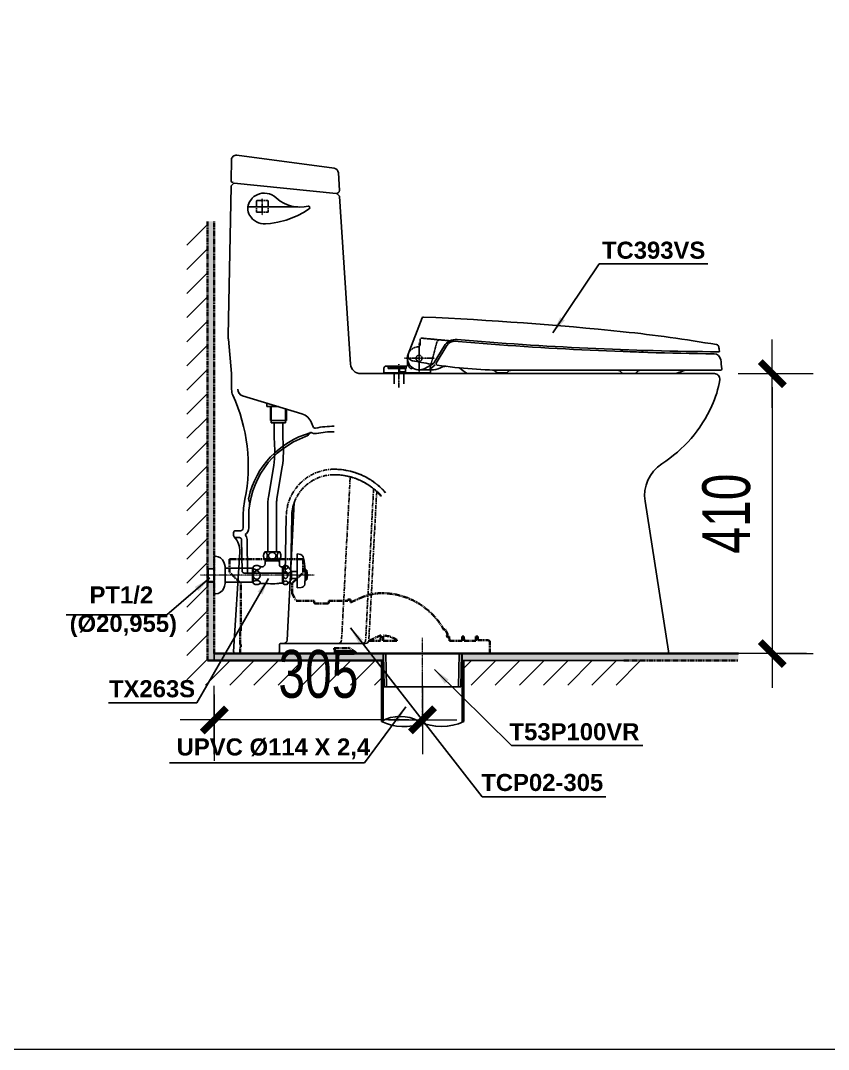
# Model space of a CAD drawing. Header units: inches. Extents: x 242965 to 445791, y 236206 to 423703.
# Drawn here: x 421906 to 423089, y 363849 to 365356 of the extents above; entities that cross this region are included whole.
import ezdxf

# ---------------------------------------------------------------- set-up
doc = ezdxf.new("R2010")
doc.units = ezdxf.units.IN
doc.header["$MEASUREMENT"] = 0
for name, pattern in [('CENTER', [2, 1.25, -0.25, 0.25, -0.25]), ('DASHED', [0.75, 0.5, -0.25]), ('PHANTOM', [12, 7, -1, 1, -1, 1, -1])]:
    doc.linetypes.add(name, pattern=pattern)
for name, color, linetype in [('1', 3, 'Continuous'), ('PIC01', 7, 'Continuous'), ('PIC06', 7, 'Continuous')]:
    doc.layers.add(name, color=color, linetype=linetype)
for name, color, linetype, lineweight in [('2', 181, 'Continuous', 20), ('3', 3, 'Continuous', 9), ('4', 32, 'Continuous', 35), ('a', 250, 'Continuous', 5)]:
    doc.layers.add(name, color=color, linetype=linetype, lineweight=lineweight)
doc.styles.add('Arch-Dim', font='chhbg.shx', dxfattribs={"width": 0.75})
doc.styles.add('style1', font='', dxfattribs={"height": 500})
doc.styles.get('style1').set_extended_font_data('.VnHelvetInsH', bold=True)
doc.dimstyles.new('212', dxfattribs={"dimtxt": 25, "dimasz": 25, "dimexe": 5, "dimexo": 10, "dimgap": 10, "dimtad": 1, "dimtoh": 1, "dimdec": 0, "dimzin": 0, "dimdsep": 46, "dimtxsty": 'style1', "dimcen": 30, "dimadec": 0, "dimazin": 0, "dimtfac": 1, "dimtdec": 0, "dimtofl": 0, "dimtmove": 0, "dimatfit": 3, "dimfxl": 1, "dimtolj": 1, "dimtzin": 0, "dimarcsym": 0})
doc.dimstyles.new('Arch-40', dxfattribs={"dimscale": 40, "dimtxt": 1.75, "dimasz": 0.5, "dimexe": 1.5, "dimexo": 1.5, "dimgap": 0.8, "dimtad": 1, "dimdec": 0, "dimzin": 0, "dimdsep": 46, "dimtxsty": 'Arch-Dim', "dimblk": 'A', "dimcen": 3, "dimclrd": 251, "dimclre": 251, "dimclrt": 151, "dimadec": 0, "dimazin": 0, "dimtfac": 1, "dimtdec": 0, "dimtix": 1, "dimtmove": 2, "dimatfit": 3, "dimldrblk": 'C', "dimfxl": 1.5, "dimtolj": 1, "dimtzin": 0, "dimlwd": 9, "dimlwe": 9, "dimarcsym": 0})
pattern_1 = [(45, (423467.304, 365107.168), (-17.67767, 17.67767), [])]

# ---------------------------------------------------------------- blocks, each defined once
blk = doc.blocks.new('A')
at = {"color": 252, "lineweight": 9}
for points in [[(0, 2.5), (0, -2.5)], [(-2.5, 0), (2.5, 0)]]:
    blk.add_lwpolyline(points, dxfattribs=at)
at = {"const_width": 0.5}
blk.add_lwpolyline([(0.884, 0.884), (-0.884, -0.884)], dxfattribs=at)
blk = doc.blocks.new('*D842')
at = {"color": 251, "lineweight": 9, "transparency": 16777216}
for p, q in [((422495, 364381.4), (422495, 364391.7)), ((422190, 364368.9), (422190, 364271.7)), ((422475, 364331.7), (422210, 364331.7))]:
    blk.add_line(p, q, dxfattribs=at)
at = {"layer": 'Defpoints', "color": 0, "transparency": 16777216}
for p in [(422190, 364428.9), (422190, 364331.7), (422495, 364321.4)]:
    blk.add_point(p, dxfattribs=at)
at = {"color": 251, "lineweight": 9, "transparency": 16777216, "xscale": 20, "yscale": 20, "zscale": 20, "rotation": 180}
blk.add_blockref('A', (422190, 364331.7), dxfattribs=at)
at = {"color": 251, "lineweight": 9, "transparency": 16777216, "xscale": 20, "yscale": 20, "zscale": 20}
blk.add_blockref('A', (422495, 364331.7), dxfattribs=at)
at = {"color": 151, "transparency": 16777216, "insert": (422342.5, 364398.7), "char_height": 70, "attachment_point": 5, "style": 'Arch-Dim'}
blk.add_mtext('\\A1;305', dxfattribs=at)
blk = doc.blocks.new('C')
at = {"layer": 'a'}
blk.add_hatch(color=256, dxfattribs=at).paths.add_polyline_path([(-0.769, 2.132), (-1.462, 1.732), (-0.462, 0), (-1.462, -1.732), (-0.769, -2.132), (0.462, 0)])
at = {"color": 1}
blk.add_lwpolyline([(-0.769, 2.132), (-1.462, 1.732), (-0.462, 0), (-1.462, -1.732), (-0.769, -2.132), (0.462, 0)], close=True, dxfattribs=at)
blk.add_lwpolyline([(-2.462, 0), (-0.462, 0)], dxfattribs=at)
blk = doc.blocks.new('*D843')
at = {"color": 251, "lineweight": 9, "transparency": 16777216}
for p, q in [((422982.4, 364838.9), (423067.1, 364838.9)), ((423007.1, 364818.9), (423007.1, 364448.9)), ((423017.5, 364428.9), (423067.1, 364428.9))]:
    blk.add_line(p, q, dxfattribs=at)
at = {"layer": 'Defpoints', "color": 0, "transparency": 16777216}
for p in [(422922.4, 364838.9), (422957.5, 364428.9), (423007.1, 364428.9)]:
    blk.add_point(p, dxfattribs=at)
at = {"color": 251, "lineweight": 9, "transparency": 16777216, "xscale": 20, "yscale": 20, "zscale": 20}
for p, rotation in [((423007.1, 364838.9), 90), ((423007.1, 364428.9), 270)]:
    blk.add_blockref('A', p, dxfattribs=dict(at, rotation=rotation))
at = {"color": 151, "transparency": 16777216, "insert": (422940.1, 364633.9), "char_height": 70, "attachment_point": 5, "rotation": 90, "style": 'Arch-Dim'}
blk.add_mtext('\\A1;410', dxfattribs=at)

msp = doc.modelspace()

# ---------------------------------------------------------------- hatches: boundary and pattern name
h = msp.add_hatch()
h.set_pattern_fill('ANSI31', color=0, scale=200, style=0)
h.set_pattern_definition(pattern_1)
h.paths.add_polyline_path([(422179.952, 365061.885), (422149.698, 365061.885), (422149.698, 364418.885), (422179.952, 364418.885)])
h = msp.add_hatch(color=0)
h.paths.add_polyline_path([(422189.952, 364428.885), (422179.952, 364428.885), (422179.952, 364418.885), (422189.952, 364418.885)])
h.paths.add_polyline_path([(422189.952, 364533.585), (422182.268, 364533.585), (422181.145, 364533.62), (422179.952, 364533.62), (422179.952, 364428.885), (422189.952, 364428.885)])
h.paths.add_polyline_path([(422189.952, 365061.885), (422179.952, 365061.885), (422179.952, 364554.167), (422189.952, 364554.167), (422189.952, 364571.385)])
h = msp.add_hatch(color=0)
h.paths.add_polyline_path([(422437.231, 364428.885), (422189.952, 364428.885), (422189.952, 364418.885), (422437.231, 364418.885)])
h.paths.add_polyline_path([(422957.524, 364428.885), (422553.282, 364428.885), (422553.282, 364418.885), (422789.952, 364418.885), (422957.524, 364418.885)])
h = msp.add_hatch()
h.set_pattern_fill('ANSI31', color=0, scale=200, style=0)
h.set_pattern_definition(pattern_1)
h.paths.add_polyline_path([(422149.698, 364382.858), (422189.952, 364382.858), (422189.952, 364418.885), (422179.952, 364418.885), (422149.698, 364418.885)])

# ---------------------------------------------------------------- linework, layer by layer
at = {"color": 0}
for p, q in [((422219.391, 365117.885), (422368.577, 365102.885)), ((422189.952, 364418.476), (422189.952, 364428.885)), ((422437.231, 364428.885), (422437.231, 364330.838)), ((422553.282, 364428.885), (422553.282, 364328.413)), ((422189.952, 364395.501), (422213.336, 364418.885)), ((422212.665, 364382.858), (422248.692, 364418.885)), ((422248.02, 364382.858), (422284.047, 364418.885)), ((422283.376, 364382.858), (422319.402, 364418.885)), ((422318.731, 364382.858), (422354.758, 364418.885)), ((422354.086, 364382.858), (422390.113, 364418.885)), ((422389.442, 364382.858), (422425.468, 364418.885)), ((422434.831, 364418.885), (422434.831, 364329.53)), ((422555.682, 364418.885), (422555.682, 364329.53)), ((422555.682, 364407.677), (422566.89, 364418.885)), ((422566.218, 364382.858), (422602.245, 364418.885)), ((422601.574, 364382.858), (422637.6, 364418.885)), ((422636.929, 364382.858), (422672.956, 364418.885)), ((422672.284, 364382.858), (422708.311, 364418.885)), ((422707.64, 364382.858), (422743.666, 364418.885)), ((422742.995, 364382.858), (422779.022, 364418.885)), ((422778.35, 364382.858), (422814.377, 364418.885)), ((422424.797, 364382.858), (422434.831, 364392.892)), ((422438.719, 364380.008), (422551.184, 364379.991))]:
    msp.add_line(p, q, dxfattribs=at)
at = {"layer": '1', "color": 0, "linetype": 'Continuous'}
for p, q in [((422244.831, 365095.073), (422241.853, 365090.683)), ((422274.539, 365100.691), (422271.027, 365102.094)), ((422277.772, 365098.791), (422274.508, 365100.706)), ((422280.677, 365096.438), (422277.762, 365098.799)), ((422239.33, 365082.964), (422312.296, 365082.964)), ((422266.952, 364790.566), (422266.952, 364795.717)), ((422266.952, 364790.566), (422283.952, 364790.566)), ((422272.252, 364770.066), (422272.252, 364790.566)), ((422273.452, 364767.066), (422273.452, 364790.566)), ((422294.452, 364767.066), (422294.452, 364787.385)), ((422295.652, 364770.066), (422295.652, 364787.021)), ((422272.252, 364770.066), (422295.652, 364770.066)), ((422273.452, 364767.066), (422294.452, 364767.066)), ((422277.602, 364743.66), (422277.602, 364767.066)), ((422290.302, 364743.66), (422290.302, 364767.066)), ((422269.258, 364658.096), (422277.125, 364704.335)), ((422281.778, 364655.966), (422289.645, 364702.204)), ((422268.602, 364650.322), (422268.602, 364578.085)), ((422281.302, 364650.322), (422281.302, 364578.085)), ((422285.952, 364578.085), (422263.951, 364578.085)), ((422191.952, 364571.385), (422189.952, 364571.385)), ((422189.952, 364516.385), (422189.952, 364571.385)), ((422285.952, 364566.085), (422263.951, 364566.085)), ((422264.474, 364566.085), (422264.474, 364560.135)), ((422265.636, 364564.885), (422264.474, 364562.885)), ((422285.429, 364564.885), (422264.474, 364564.885)), ((422265.636, 364566.085), (422265.636, 364564.885)), ((422284.267, 364566.085), (422284.267, 364564.885)), ((422285.429, 364562.884), (422284.267, 364564.884)), ((422285.429, 364566.085), (422285.429, 364558.885)), ((422311.451, 364574.885), (422314.458, 364574.493)), ((422311.451, 364574.885), (422311.451, 364525.385)), ((422179.952, 364552.95), (422181.151, 364554.149)), ((422179.952, 364552.951), (422189.952, 364553.263)), ((422179.952, 364552.951), (422179.952, 364534.82)), ((422181.151, 364554.15), (422181.151, 364533.62)), ((422205.047, 364559.916), (422205.903, 364556.3)), ((422205.952, 364531.885), (422205.952, 364555.885)), ((422246.952, 364554.185), (422205.952, 364554.185)), ((422245.952, 364553.263), (422244.355, 364554.185)), ((422245.952, 364554.185), (422245.952, 364533.585)), ((422246.951, 364553.232), (422245.952, 364553.263)), ((422246.952, 364555.885), (422246.952, 364531.885)), ((422260.474, 364556.135), (422259.208, 364556.135)), ((422289.951, 364555.072), (422287.951, 364555.885)), ((422290.952, 364555.885), (422287.951, 364555.885)), ((422289.952, 364555.885), (422289.952, 364531.885)), ((422290.952, 364555.072), (422289.952, 364555.072)), ((422290.952, 364531.135), (422290.952, 364556.635)), ((422302.952, 364549.635), (422298.902, 364555.527)), ((422302.951, 364538.135), (422302.951, 364549.635)), ((422311.451, 364548.885), (422302.951, 364548.885)), ((422322.951, 364551.885), (422322.951, 364535.885)), ((422325.451, 364550.885), (422322.951, 364550.885)), ((422325.451, 364550.385), (422322.951, 364550.385)), ((422325.451, 364549.385), (422322.951, 364549.385)), ((422325.451, 364548.385), (422322.951, 364548.385)), ((422325.451, 364547.385), (422322.951, 364547.385)), ((422325.451, 364546.385), (422322.951, 364546.385)), ((422325.451, 364536.885), (422325.451, 364550.885)), ((422179.952, 364534.82), (422189.952, 364534.507)), ((422179.952, 364534.819), (422181.152, 364533.62)), ((422181.151, 364533.62), (422182.279, 364533.585)), ((422189.952, 364533.585), (422182.279, 364533.585)), ((422205.046, 364527.854), (422205.903, 364531.47)), ((422246.952, 364533.585), (422205.952, 364533.585)), ((422245.951, 364534.507), (422244.355, 364533.585)), ((422246.952, 364534.538), (422245.952, 364534.507)), ((422264.732, 364531.635), (422259.208, 364531.635)), ((422290.952, 364531.885), (422286.741, 364531.885)), ((422289.951, 364532.698), (422287.951, 364531.885)), ((422290.952, 364532.698), (422289.952, 364532.698)), ((422298.902, 364532.243), (422302.951, 364538.135)), ((422311.451, 364538.885), (422302.951, 364538.885)), ((422325.451, 364545.385), (422322.951, 364545.385)), ((422325.451, 364544.385), (422322.951, 364544.385)), ((422325.451, 364543.385), (422322.951, 364543.385)), ((422325.451, 364542.385), (422322.951, 364542.385)), ((422325.451, 364541.385), (422322.951, 364541.385)), ((422325.451, 364540.385), (422322.951, 364540.385)), ((422325.451, 364539.385), (422322.951, 364539.385)), ((422325.451, 364538.385), (422322.951, 364538.385)), ((422325.451, 364537.385), (422322.951, 364537.385)), ((422325.451, 364536.885), (422322.951, 364536.885)), ((422191.952, 364516.385), (422189.952, 364516.385)), ((422317.282, 364525.638), (422311.451, 364525.385)), ((422437.702, 364428.812), (422438.719, 364380.008)), ((422441.202, 364428.885), (422442.22, 364380.007)), ((422548.702, 364428.885), (422547.683, 364379.992)), ((422552.201, 364428.812), (422551.184, 364379.991))]:
    msp.add_line(p, q, dxfattribs=at)
at = {"layer": '1', "color": 0}
msp.add_line((422553.282, 364418.885), (422789.952, 364418.885), dxfattribs=at)
at = {"layer": '1', "color": 0, "linetype": 'Continuous'}
for points in [[(422248.103, 365098.117), (422252.689, 365100.767), (422256.19, 365102.14), (422259.865, 365102.972), (422263.636, 365103.239)], [(422263.625, 365103.239), (422267.383, 365102.941), (422271.049, 365102.087)], [(422280.677, 365096.438), (422283.499, 365093.972), (422286.497, 365091.725)], [(422327.439, 365084.319), (422321.493, 365083.188), (422315.367, 365082.789), (422309.226, 365083.139), (422303.19, 365084.226), (422297.344, 365086.033), (422291.754, 365088.541), (422286.496, 365091.724)], [(422283.259, 365060.577), (422295.359, 365063.874), (422304.083, 365066.933), (422312.617, 365070.639), (422320.932, 365075), (422329.001, 365080.03)], [(422329.64, 365082.814), (422329.507, 365083.294), (422329.247, 365083.721), (422328.878, 365084.061), (422328.429, 365084.284), (422327.936, 365084.373), (422327.439, 365084.319)], [(422329.001, 365080.03), (422329.362, 365080.354), (422329.621, 365080.763), (422329.762, 365081.225), (422329.774, 365081.706)], [(422329.774, 365081.707), (422329.732, 365082.076), (422329.687, 365082.446), (422329.64, 365082.814)], [(422265.143, 365058.286), (422272.31, 365058.949), (422283.259, 365060.577)]]:
    msp.add_lwpolyline(points, dxfattribs=at)
for centre, radius, start, end in [((422259.194, 365080.739), 19.988, 150.167784, 209.832232), ((422253.107, 365089.459), 10, 120.023203, 145.8464), ((422263.535, 365083.228), 24.991, 209.832218, 273.689209), ((422118.469, 364725.923), 160.118, 352.25127, 6.359769), ((422120.939, 364725.609), 170.322, 352.101712, 6.083489), ((422314.952, 364650.322), 46.35, 170.344559, 180), ((422314.952, 364650.322), 33.65, 170.344559, 180), ((422273.362, 364572.085), 11.161, 147.4795, 212.520325), ((422267.372, 364573.362), 4.925, 144.274588, 159.307929), ((422265.611, 364574.651), 2.742, 122.400731, 144.656422), ((422265.012, 364575.585), 1.632, 90.685429, 122.215946), ((422264.973, 364575.585), 1.632, 57.784054, 89.314571), ((422264.374, 364574.651), 2.742, 35.343578, 57.599269), ((422262.613, 364573.362), 4.925, 20.692071, 35.725412), ((422274.7, 364571.815), 5.335, 124.010789, 141.967179), ((422274.886, 364571.542), 5.666, 106.781759, 124.029682), ((422274.95, 364571.344), 5.873, 89.979873, 106.81703), ((422274.954, 364571.344), 5.873, 73.183062, 90.020219), ((422275.017, 364571.542), 5.666, 55.97041, 73.218333), ((422275.204, 364571.815), 5.335, 38.032913, 55.989303), ((422287.291, 364573.362), 4.924, 144.273037, 159.306834), ((422285.53, 364574.651), 2.742, 122.399183, 144.654799), ((422284.93, 364575.585), 1.632, 90.685295, 122.214355), ((422284.891, 364575.585), 1.632, 57.785645, 89.314705), ((422284.292, 364574.651), 2.742, 35.345201, 57.600817), ((422276.541, 364572.085), 11.161, 327.479609, 32.520433), ((422282.531, 364573.362), 4.924, 20.693166, 35.726963), ((422191.952, 364558.385), 13, 20.462489, 90), ((422180.428, 364554.085), 25.3, 13.325848, 20.462464), ((422271.517, 364572.096), 9.278, 170.223385, 180.064683), ((422271.517, 364572.075), 9.278, 179.935317, 189.776615), ((422269.776, 364572.417), 7.507, 159.044845, 170.383281), ((422269.776, 364571.753), 7.507, 189.616719, 200.955155), ((422267.372, 364570.809), 4.925, 200.692071, 215.725412), ((422265.611, 364569.519), 2.742, 215.343578, 237.599269), ((422265.012, 364568.585), 1.632, 237.784054, 269.314571), ((422264.973, 364568.585), 1.632, 270.685429, 302.215946), ((422264.374, 364569.519), 2.742, 302.400731, 324.656422), ((422262.613, 364570.809), 4.925, 324.274588, 339.307929), ((422260.209, 364572.417), 7.507, 9.616719, 20.955155), ((422260.209, 364571.753), 7.507, 339.044845, 350.383281), ((422258.467, 364572.096), 9.278, 359.935317, 9.776615), ((422258.467, 364572.075), 9.278, 350.223385, 0.064683), ((422274.261, 364572.083), 4.815, 160.740125, 179.973646), ((422274.261, 364572.087), 4.815, 180.026446, 199.259966), ((422274.445, 364572.015), 5.011, 141.976053, 160.701063), ((422274.445, 364572.155), 5.011, 199.299029, 218.024039), ((422274.7, 364572.355), 5.335, 218.032913, 235.989303), ((422274.886, 364572.629), 5.666, 235.97041, 253.218333), ((422274.95, 364572.826), 5.873, 253.183062, 270.020219), ((422274.954, 364572.826), 5.873, 269.979873, 286.81703), ((422275.017, 364572.629), 5.666, 286.781759, 304.029682), ((422275.204, 364572.355), 5.335, 304.010789, 321.967179), ((422275.458, 364572.015), 5.011, 19.299029, 38.024039), ((422275.458, 364572.155), 5.011, 321.976053, 340.701063), ((422275.643, 364572.083), 4.815, 0.026446, 19.259966), ((422275.643, 364572.087), 4.815, 340.740125, 359.973646), ((422291.435, 364572.096), 9.277, 170.222849, 180.064683), ((422291.435, 364572.075), 9.277, 179.935317, 189.777151), ((422289.694, 364572.417), 7.507, 159.043768, 170.382743), ((422289.694, 364571.753), 7.507, 189.617257, 200.956232), ((422287.291, 364570.809), 4.924, 200.693166, 215.726963), ((422285.53, 364569.519), 2.742, 215.345201, 237.600817), ((422284.93, 364568.585), 1.632, 237.785645, 269.314705), ((422284.891, 364568.585), 1.632, 270.685295, 302.214355), ((422284.292, 364569.519), 2.742, 302.399183, 324.654799), ((422282.531, 364570.809), 4.924, 324.273037, 339.306834), ((422280.128, 364572.417), 7.507, 9.617257, 20.956232), ((422280.128, 364571.753), 7.507, 339.043768, 350.382743), ((422278.387, 364572.096), 9.277, 359.935317, 9.777151), ((422278.387, 364572.075), 9.277, 350.222849, 0.064683), ((422313.489, 364567.056), 7.5, 10.89059, 82.568562), ((422193.059, 364543.885), 130.139, 3.524305, 10.890582), ((422204.151, 364555.885), 1.8, 0, 13.326123), ((422252.355, 364549.584), 8.3, 61.361908, 130.614182), ((422248.873, 364554.78), 1.921, 150.022719, 179.488897), ((422248.873, 364554.814), 1.921, 180.511195, 209.977373), ((422249.761, 364554.254), 2.954, 127.719471, 149.797755), ((422249.761, 364555.34), 2.954, 210.202336, 232.280621), ((422253.495, 364544.029), 6.523, 148.144895, 164.51406), ((422250.988, 364552.708), 4.927, 112.328612, 127.999878), ((422250.988, 364556.886), 4.927, 232.000214, 247.671479), ((422252.845, 364544.439), 5.755, 130.393154, 148.194593), ((422251.886, 364550.599), 7.22, 100.42758, 112.563171), ((422251.886, 364558.996), 7.22, 247.436921, 259.572511), ((422252.369, 364544.998), 5.02, 110.883264, 130.389002), ((422252.192, 364549.07), 8.779, 89.93503, 100.583517), ((422252.192, 364560.525), 8.779, 259.416575, 270.065062), ((422252.207, 364545.403), 4.584, 90.066005, 110.796594), ((422252.212, 364549.07), 8.779, 79.416575, 90.065062), ((422252.212, 364560.525), 8.779, 269.93503, 280.583517), ((422252.196, 364545.403), 4.584, 69.203406, 89.933995), ((422252.517, 364550.599), 7.22, 67.436921, 79.572511), ((422252.517, 364558.996), 7.22, 280.42758, 292.563171), ((422252.034, 364544.998), 5.02, 49.610998, 69.116736), ((422251.558, 364544.439), 5.755, 31.805407, 49.606846), ((422253.416, 364552.708), 4.927, 52.000214, 67.671479), ((422253.416, 364556.886), 4.927, 292.328612, 307.999878), ((422259.208, 364562.135), 6, 241.362026, 270), ((422254.642, 364554.254), 2.954, 30.202336, 52.280621), ((422254.642, 364555.34), 2.954, 307.719471, 329.797755), ((422250.908, 364544.029), 6.523, 15.48594, 31.855105), ((422255.53, 364554.78), 1.921, 0.511195, 29.977373), ((422255.53, 364554.814), 1.921, 330.022719, 359.488897), ((422260.474, 364560.135), 4, 270, 0), ((422288.429, 364558.885), 3, 180, 260.868734), ((422294.42, 364552.447), 5.438, 34.499962, 129.633529), ((422293.468, 364555.14), 2.191, 158.401466, 179.909922), ((422293.468, 364555.147), 2.191, 180.090169, 201.598626), ((422293.722, 364555.034), 2.466, 138.421529, 158.290822), ((422293.722, 364555.253), 2.466, 201.709269, 221.578563), ((422298.245, 364544.185), 6.937, 156.600873, 169.144393), ((422294.073, 364554.724), 2.934, 120.741877, 138.426278), ((422294.073, 364555.563), 2.934, 221.573814, 239.258214), ((422296.323, 364545.036), 4.836, 140.849329, 156.819226), ((422294.33, 364554.299), 3.43, 104.879807, 120.809428), ((422294.33, 364555.988), 3.43, 239.190664, 255.120285), ((422294.915, 364546.198), 3.01, 119.142792, 141.083042), ((422294.417, 364553.992), 3.75, 89.956514, 104.964742), ((422294.417, 364556.295), 3.75, 255.035349, 270.043578), ((422294.436, 364547.041), 2.041, 90.438272, 118.911563), ((422294.423, 364553.992), 3.75, 75.035349, 90.043578), ((422294.423, 364556.295), 3.75, 269.956514, 284.964742), ((422294.405, 364547.041), 2.041, 61.088437, 89.561728), ((422294.51, 364554.299), 3.43, 59.190664, 75.120285), ((422294.51, 364555.988), 3.43, 284.879807, 300.809428), ((422293.926, 364546.198), 3.01, 38.916958, 60.857208), ((422294.767, 364554.724), 2.934, 41.573814, 59.258214), ((422294.767, 364555.563), 2.934, 300.741877, 318.426278), ((422292.517, 364545.036), 4.836, 23.180774, 39.150671), ((422295.118, 364555.034), 2.466, 21.709269, 41.578563), ((422295.118, 364555.253), 2.466, 318.421529, 338.290822), ((422290.596, 364544.185), 6.937, 10.855607, 23.399127), ((422295.372, 364555.14), 2.191, 0.090169, 21.598626), ((422295.372, 364555.147), 2.191, 338.401466, 359.909922), ((422301.451, 364543.885), 25, 343.739809, 16.260191), ((422204.151, 364531.885), 1.8, 346.673877, 0), ((422253.966, 364543.89), 7.015, 164.444039, 180.03711), ((422253.966, 364543.881), 7.015, 179.96289, 195.555961), ((422248.873, 364532.956), 1.921, 150.022728, 179.488897), ((422248.873, 364532.99), 1.921, 180.511194, 209.977363), ((422252.355, 364538.186), 8.3, 229.385818, 298.638092), ((422253.495, 364543.741), 6.523, 195.48594, 211.855105), ((422249.761, 364532.43), 2.954, 127.719482, 149.797765), ((422249.761, 364533.516), 2.954, 210.202327, 232.28061), ((422252.845, 364543.331), 5.755, 211.805407, 229.606846), ((422250.988, 364530.884), 4.927, 112.32862, 127.999888), ((422250.988, 364535.062), 4.927, 232.000203, 247.671472), ((422252.369, 364542.772), 5.02, 229.610998, 249.116736), ((422251.886, 364528.775), 7.22, 100.427584, 112.563178), ((422252.207, 364542.367), 4.584, 249.203406, 269.933995), ((422252.192, 364527.246), 8.779, 89.93503, 100.583521), ((422252.196, 364542.367), 4.584, 270.066005, 290.796594), ((422252.212, 364527.246), 8.779, 79.416571, 90.065062), ((422252.034, 364542.772), 5.02, 290.883264, 310.389002), ((422252.517, 364528.775), 7.22, 67.436914, 79.572508), ((422251.558, 364543.331), 5.755, 310.393154, 328.194593), ((422253.416, 364530.884), 4.927, 52.000203, 67.671472), ((422253.416, 364535.062), 4.927, 292.32862, 307.999888), ((422259.208, 364525.635), 6, 90, 118.637974), ((422250.908, 364543.741), 6.523, 328.144895, 344.51406), ((422254.642, 364532.43), 2.954, 30.202327, 52.28061), ((422254.642, 364533.516), 2.954, 307.719482, 329.797765), ((422250.437, 364543.89), 7.015, 359.96289, 15.555961), ((422250.437, 364543.881), 7.015, 344.444039, 0.03711), ((422255.53, 364532.956), 1.921, 0.511194, 29.977363), ((422255.53, 364532.99), 1.921, 330.022728, 359.488897), ((422264.732, 364501.635), 30, 81.60518, 90), ((422274.952, 364570.885), 40, 261.605271, 279.696377), ((422286.741, 364501.885), 30, 90, 99.696293), ((422294.42, 364535.323), 5.438, 230.366471, 325.500038), ((422299.637, 364543.895), 8.36, 168.99177, 180.064717), ((422299.637, 364543.876), 8.36, 179.935283, 191.00823), ((422293.468, 364532.624), 2.19, 158.399054, 179.909846), ((422293.468, 364532.631), 2.19, 180.090246, 201.601037), ((422298.245, 364543.586), 6.937, 190.855607, 203.399127), ((422293.722, 364532.518), 2.465, 138.417998, 158.28834), ((422293.722, 364532.736), 2.465, 201.711751, 221.582093), ((422296.323, 364542.735), 4.836, 203.180774, 219.150671), ((422294.073, 364532.207), 2.934, 120.738765, 138.422781), ((422294.073, 364533.047), 2.934, 221.577311, 239.261327), ((422294.915, 364541.572), 3.01, 218.916958, 240.857208), ((422294.33, 364531.782), 3.43, 104.87805, 120.80637), ((422294.436, 364540.73), 2.041, 241.088437, 269.561728), ((422294.417, 364531.475), 3.75, 89.956497, 104.963027), ((422294.405, 364540.73), 2.041, 270.438272, 298.911563), ((422294.423, 364531.475), 3.75, 75.037065, 90.043595), ((422293.926, 364541.572), 3.01, 299.142792, 321.083042), ((422294.511, 364531.782), 3.43, 59.193722, 75.122042), ((422292.517, 364542.735), 4.836, 320.849329, 336.819226), ((422294.768, 364532.207), 2.934, 41.577311, 59.261327), ((422294.768, 364533.047), 2.934, 300.738765, 318.422781), ((422290.596, 364543.586), 6.937, 336.600873, 349.144393), ((422295.118, 364532.518), 2.465, 21.711751, 41.582093), ((422295.118, 364532.736), 2.465, 318.417998, 338.28834), ((422289.203, 364543.895), 8.36, 359.935283, 11.00823), ((422289.203, 364543.876), 8.36, 348.99177, 0.064717), ((422295.373, 364532.624), 2.19, 0.090246, 21.601037), ((422295.373, 364532.631), 2.19, 338.399054, 359.909846), ((422193.059, 364543.885), 130.139, 354.127862, 356.475642), ((422191.952, 364529.385), 13, 270, 339.537511), ((422180.428, 364533.685), 25.3, 339.537536, 346.674152), ((422251.886, 364537.172), 7.22, 247.436914, 259.572508), ((422252.192, 364538.701), 8.779, 259.416571, 270.065062), ((422252.212, 364538.701), 8.779, 269.93503, 280.583521), ((422252.517, 364537.172), 7.22, 280.427584, 292.563178), ((422294.33, 364533.472), 3.43, 239.193722, 255.122042), ((422294.417, 364533.779), 3.75, 255.037065, 270.043595), ((422294.423, 364533.779), 3.75, 269.956497, 284.963027), ((422294.511, 364533.472), 3.43, 284.87805, 300.80637), ((422317.043, 364531.134), 5.5, 272.489574, 354.127853), ((422462.415, 364281.754), 55.167, 59.999988, 120), ((422467.672, 364396.929), 74.975, 244.021393, 291.586579), ((422522.84, 364396.929), 74.975, 244.021369, 295.978673)]:
    msp.add_arc(centre, radius, start, end, dxfattribs=at)
at = {"layer": '2'}
msp.add_lwpolyline([(421697.533, 366410.261), (424130.69, 366410.261), (424130.69, 363849.201), (421697.533, 363849.201)], close=True, dxfattribs=at)
at = {"layer": '3', "color": 0, "linetype": 'CENTER'}
for p, q in [((422336.451, 364543.885), (422169.952, 364543.885)), ((422494.952, 364321.434), (422494.952, 364452.174))]:
    msp.add_line(p, q, dxfattribs=at)
at = {"layer": '4', "color": 0, "linetype": 'PHANTOM'}
for p, q in [((422179.952, 364418.885), (422179.952, 365061.885)), ((422189.952, 364428.885), (422189.952, 365061.885)), ((422212.412, 364547.985), (422212.412, 364567.385)), ((422212.412, 364567.385), (422214.912, 364567.385)), ((422317.912, 364567.385), (422214.912, 364567.385)), ((422317.912, 364567.385), (422320.412, 364567.385)), ((422320.412, 364547.985), (422320.412, 364567.385)), ((422227.512, 364532.885), (422212.412, 364547.985)), ((422305.312, 364532.885), (422320.412, 364547.985)), ((422228.912, 364462.387), (422228.912, 364532.885)), ((422303.912, 364516.671), (422303.912, 364532.885)), ((422303.912, 364516.671), (422310.079, 364505.989)), ((422310.019, 364505.989), (422336.307, 364505.989)), ((422336.307, 364503.489), (422336.307, 364505.989)), ((422337.307, 364502.489), (422356.808, 364502.489)), ((422357.808, 364503.489), (422357.808, 364505.989)), ((422357.808, 364505.989), (422385.607, 364505.989)), ((422385.607, 364505.989), (422385.607, 364507.989)), ((422385.607, 364507.989), (422389.607, 364507.989)), ((422389.607, 364504.681), (422389.607, 364507.989)), ((422390.311, 364504.224), (422405.598, 364511.031)), ((422227.912, 364462.387), (422228.912, 364462.387)), ((422227.912, 364442.387), (422227.912, 364462.387)), ((422528.133, 364464.454), (422526.312, 364463.526)), ((422532.219, 364456.435), (422528.133, 364464.454)), ((422530.282, 364455.448), (422532.219, 364456.435)), ((422227.912, 364442.387), (422228.912, 364442.387)), ((422228.912, 364438.885), (422228.912, 364442.387)), ((422417.144, 364448.304), (422430.816, 364454.391)), ((422417.173, 364447.385), (422417.144, 364448.304)), ((422417.173, 364447.385), (422433.542, 364447.385)), ((422433.785, 364455.257), (422433.542, 364447.385)), ((422437.361, 364447.385), (422437.116, 364455.353)), ((422437.361, 364447.385), (422453.952, 364447.385)), ((422453.952, 364447.385), (422457.51, 364447.385)), ((422457.51, 364449.064), (422457.459, 364447.385)), ((422531.603, 364452.294), (422531.652, 364453.885)), ((422534.252, 364453.885), (422531.652, 364453.885)), ((422534.252, 364453.885), (422534.452, 364447.385)), ((422534.452, 364447.385), (422548.552, 364447.385)), ((422548.552, 364447.385), (422552.91, 364447.385)), ((422552.91, 364447.385), (422553.11, 364453.885)), ((422555.71, 364453.885), (422553.11, 364453.885)), ((422555.71, 364453.885), (422555.91, 364447.385)), ((422555.91, 364447.385), (422568.552, 364447.385)), ((422568.552, 364447.385), (422572.952, 364447.385)), ((422572.952, 364447.385), (422573.152, 364453.885)), ((422575.752, 364453.885), (422573.152, 364453.885)), ((422575.752, 364453.885), (422575.921, 364448.385)), ((422575.936, 364448.385), (422591.702, 364448.385)), ((422591.702, 364447.385), (422591.702, 364448.385)), ((422591.702, 364447.385), (422593.452, 364447.385)), ((422593.452, 364428.885), (422593.452, 364447.385)), ((422189.952, 364428.885), (422221.028, 364428.885)), ((422227.912, 364428.885), (422227.912, 364438.885)), ((422227.912, 364438.885), (422228.912, 364438.885)), ((422365.512, 364434.885), (422365.512, 364436.989)), ((422365.512, 364436.989), (422386.608, 364436.989)), ((422365.512, 364434.885), (422366.512, 364434.885)), ((422366.512, 364428.885), (422366.512, 364434.885)), ((422386.608, 364436.989), (422387.108, 364437.489)), ((422397.452, 364430.885), (422387.108, 364437.489)), ((422397.452, 364430.885), (422397.452, 364428.885)), ((422788.024, 364428.885), (422957.524, 364428.885)), ((422789.952, 364418.885), (422957.524, 364418.885))]:
    msp.add_line(p, q, dxfattribs=at)
at = {"layer": '4', "color": 0}
for p, q in [((422189.952, 364428.885), (422957.524, 364428.885)), ((422179.952, 364418.885), (422437.231, 364418.885))]:
    msp.add_line(p, q, dxfattribs=at)
at = {"layer": '4', "color": 0, "linetype": 'PHANTOM'}
for centre, radius, start, end in [((422365.412, 364598.885), 92, 41.751168, 47.243736), ((422365.412, 364598.885), 92, 41.751168, 47.243736), ((422365.412, 364598.885), 92, 41.751168, 47.243736), ((422365.412, 364598.885), 92, 41.751168, 47.243736), ((422435.494, 364443.885), 73.5, 90.779553, 114), ((422435.494, 364413.885), 103.5, 28.66098, 89.999992), ((422337.307, 364503.489), 1, 180, 270), ((422356.808, 364503.489), 1, 270, 0), ((422390.107, 364504.681), 0.5, 180, 294), ((422435.494, 364443.885), 11.5, 98.546219, 114), ((422435.494, 364413.885), 41.5, 57.959313, 87.759634), ((422435.494, 364413.885), 103.5, 21.783759, 23.676644)]:
    msp.add_arc(centre, radius, start, end, dxfattribs=at)
at = {"layer": 'PIC01', "color": 0, "linetype": 'Continuous'}
for p, q in [((422215.258, 365152.047), (422214.563, 365121.954)), ((422223.189, 365158.823), (422365.711, 365139.651)), ((422365.711, 365139.651), (422223.189, 365158.823)), ((422371.764, 365133.151), (422373.399, 365107.073)), ((422371.764, 365133.151), (422373.399, 365107.073)), ((422210.421, 364894.83), (422214.547, 365113.079)), ((422210.421, 364894.83), (422214.547, 365113.079)), ((422210.421, 364894.83), (422214.547, 365113.079)), ((422214.547, 365113.079), (422210.421, 364894.83)), ((422215.132, 365114.455), (422217.976, 365117.299)), ((422215.132, 365114.455), (422217.976, 365117.299)), ((422215.132, 365114.455), (422217.976, 365117.299)), ((422215.132, 365114.455), (422217.976, 365117.299)), ((422369.991, 365102.299), (422372.876, 365099.414)), ((422369.991, 365102.299), (422372.876, 365099.414)), ((422369.991, 365102.299), (422372.876, 365099.414)), ((422372.876, 365099.414), (422369.991, 365102.299)), ((422373.457, 365098.131), (422389.495, 364852.906)), ((422373.457, 365098.131), (422389.495, 364852.906)), ((422373.457, 365098.131), (422389.495, 364852.906)), ((422373.457, 365098.131), (422389.495, 364852.906)), ((422215.412, 364838.882), (422210.636, 364889.156)), ((422215.412, 364838.882), (422210.636, 364889.156)), ((422215.412, 364838.882), (422210.636, 364889.156)), ((422215.412, 364838.882), (422210.636, 364889.156)), ((422215.412, 364815.605), (422215.412, 364838.882)), ((422215.412, 364815.605), (422215.412, 364838.882)), ((422215.412, 364815.605), (422215.412, 364838.882)), ((422215.412, 364815.605), (422215.412, 364838.882)), ((422404.459, 364838.885), (422509.412, 364838.885)), ((422404.459, 364838.885), (422509.412, 364838.885)), ((422404.459, 364838.885), (422509.412, 364838.885)), ((422404.459, 364838.885), (422922.412, 364838.885)), ((422895.412, 364838.885), (422922.412, 364838.885)), ((422895.412, 364838.885), (422922.412, 364838.885)), ((422895.412, 364838.885), (422922.412, 364838.885)), ((422895.412, 364838.885), (422922.412, 364838.885)), ((422231.512, 364806.456), (422318.313, 364780.155)), ((422231.512, 364806.456), (422318.313, 364780.155)), ((422231.512, 364806.456), (422318.313, 364780.155)), ((422231.512, 364806.456), (422318.313, 364780.155)), ((422332.46, 364767.015), (422334.805, 364760.933)), ((422332.46, 364767.015), (422334.805, 364760.933)), ((422332.46, 364767.015), (422334.805, 364760.933)), ((422332.46, 364767.015), (422334.805, 364760.933)), ((422820.944, 364652.018), (422855.376, 364432.35)), ((422820.944, 364652.018), (422855.376, 364432.35)), ((422820.944, 364652.018), (422855.376, 364432.35)), ((422820.944, 364652.018), (422855.376, 364432.35)), ((422820.944, 364652.018), (422855.376, 364432.35)), ((422307.186, 364650.186), (422296.622, 364448.625)), ((422232.412, 364612.885), (422232.412, 364628.885)), ((422232.412, 364612.885), (422232.412, 364628.885)), ((422232.412, 364612.885), (422232.412, 364628.885)), ((422232.412, 364612.885), (422232.412, 364628.885)), ((422240.412, 364628.885), (422240.412, 364612.885)), ((422240.412, 364628.885), (422240.412, 364612.885)), ((422240.412, 364628.885), (422240.412, 364612.885)), ((422240.412, 364612.885), (422240.412, 364628.885)), ((422293.911, 364546.885), (422295.423, 364630.156)), ((422293.911, 364546.885), (422295.423, 364630.156)), ((422293.911, 364546.885), (422295.423, 364630.156)), ((422293.911, 364546.885), (422295.423, 364630.156)), ((422293.911, 364546.883), (422295.423, 364630.156)), ((422301.966, 364549.831), (422303.422, 364630.011)), ((422303.422, 364630.011), (422301.987, 364550.986)), ((422303.422, 364630.011), (422301.987, 364550.986)), ((422303.422, 364630.011), (422301.987, 364550.986)), ((422303.422, 364630.011), (422301.987, 364550.986)), ((422221.412, 364608.885), (422228.412, 364608.885)), ((422221.412, 364608.885), (422228.412, 364608.885)), ((422221.412, 364608.885), (422228.412, 364608.885)), ((422221.412, 364608.885), (422228.714, 364608.885)), ((422218.412, 364601.885), (422218.412, 364605.885)), ((422218.412, 364601.885), (422218.412, 364605.885)), ((422218.412, 364601.885), (422218.412, 364605.885)), ((422218.412, 364601.885), (422218.412, 364605.885)), ((422227.021, 364598.885), (422221.412, 364598.885)), ((422227.021, 364598.885), (422221.412, 364598.885)), ((422227.021, 364598.885), (422221.412, 364598.885)), ((422221.412, 364598.885), (422227.021, 364598.885)), ((422230.857, 364549.831), (422230.02, 364595.94)), ((422230.857, 364549.831), (422230.02, 364595.94)), ((422230.857, 364549.831), (422230.02, 364595.94)), ((422230.857, 364549.831), (422230.02, 364595.94)), ((422238.019, 364596.085), (422238.912, 364546.885)), ((422238.019, 364596.085), (422238.912, 364546.885)), ((422238.019, 364596.085), (422238.912, 364546.885)), ((422238.912, 364546.885), (422238.019, 364596.085)), ((422227.239, 364577.545), (422218.417, 364432.067)), ((422238.912, 364546.885), (422233.857, 364546.885)), ((422238.912, 364546.885), (422233.857, 364546.885)), ((422238.912, 364546.885), (422233.857, 364546.885)), ((422233.857, 364546.885), (422298.966, 364546.885)), ((422298.966, 364546.885), (422293.911, 364546.885)), ((422298.966, 364546.885), (422293.911, 364546.885)), ((422298.966, 364546.885), (422293.911, 364546.885)), ((422298.966, 364546.885), (422293.911, 364546.885)), ((422301.987, 364550.986), (422301.895, 364549.235)), ((422301.987, 364550.986), (422301.895, 364549.235)), ((422301.987, 364550.986), (422301.895, 364549.235)), ((422301.987, 364550.986), (422301.895, 364549.235)), ((422285.412, 364431.885), (422285.412, 364440.887)), ((422288.412, 364443.887), (422411.461, 364443.887)), ((422221.412, 364428.885), (422852.412, 364428.885)), ((422852.412, 364428.885), (422845.797, 364428.885)), ((422852.412, 364428.885), (422845.797, 364428.885)), ((422852.412, 364428.885), (422845.797, 364428.885)), ((422852.412, 364428.885), (422845.797, 364428.885))]:
    msp.add_line(p, q, dxfattribs=at)
at = {"layer": 'PIC01', "color": 0, "linetype": 'PHANTOM'}
for p, q in [((422251.662, 365091.135), (422251.662, 365076.635)), ((422253.162, 365092.635), (422267.662, 365092.635)), ((422269.162, 365091.135), (422269.162, 365076.635)), ((422253.162, 365075.135), (422267.662, 365075.135))]:
    msp.add_line(p, q, dxfattribs=at)
at = {"layer": 'PIC01', "color": 0, "linetype": 'CENTER'}
for p, q in [((422260.412, 365095.121), (422260.412, 365070.808)), ((422460.412, 364841.955), (422460.412, 364818.739))]:
    msp.add_line(p, q, dxfattribs=at)
at = {"layer": 'PIC01', "color": 0, "linetype": 'DASHED'}
for p, q in [((422453.412, 364838.885), (422453.412, 364823.885)), ((422467.412, 364823.885), (422467.412, 364838.885))]:
    msp.add_line(p, q, dxfattribs=at)
at = {"layer": 'PIC01', "color": 0, "linetype": 'CENTER', "ltscale": 5}
for p, q in [((422388.935, 364686.249), (422376.482, 364448.625)), ((422423.342, 364670.356), (422411.721, 364448.625)), ((422427.869, 364666.436), (422416.454, 364448.625))]:
    msp.add_line(p, q, dxfattribs=at)
at = {"layer": 'PIC01', "color": 0, "linetype": 'Continuous'}
for centre, radius, start, end in [((422222.256, 365151.885), 7, 82.338741, 178.676795), ((422222.256, 365151.885), 7, 82.338741, 178.676795), ((422364.778, 365132.714), 7, 3.586835, 82.338741), ((422364.778, 365132.714), 7, 3.586835, 82.338741), ((422217.562, 365121.885), 3, 178.676795, 270), ((422216.547, 365113.041), 2, 135, 178.91693), ((422216.547, 365113.041), 2, 135, 178.91693), ((422216.547, 365113.041), 2, 135, 178.91693), ((422216.547, 365113.041), 2, 135, 178.91693), ((422219.391, 365115.885), 2, 90, 135), ((422219.391, 365115.885), 2, 90, 135), ((422219.391, 365115.885), 2, 90, 135), ((422219.391, 365115.885), 2, 90, 135), ((422368.845, 365107.447), 4.57, 266.638789, 355.300338), ((422368.577, 365100.885), 2, 45, 90), ((422368.577, 365100.885), 2, 45, 90), ((422371.462, 365098), 2, 3.741768, 45), ((422371.462, 365098), 2, 3.741768, 45), ((422371.462, 365098), 2, 3.741768, 45), ((422371.462, 365098), 2, 3.741768, 45), ((422260.412, 364893.885), 50, 178.91693, 185.426999), ((422260.412, 364893.885), 50, 178.91693, 185.426999), ((422260.412, 364893.885), 50, 178.91693, 185.426999), ((422260.412, 364893.885), 50, 178.91693, 185.426999), ((422404.463, 364853.885), 15, 183.741768, 269.983372), ((422404.463, 364853.885), 15, 183.741768, 269.983372), ((422404.463, 364853.885), 15, 183.741768, 269.983372), ((422404.463, 364853.885), 15, 183.741768, 270.000002), ((422922.412, 364830.885), 8, 350.669596, 90.000002), ((422922.412, 364830.885), 8, 350.669596, 90.000002), ((422922.412, 364830.885), 8, 350.669596, 90.000002), ((422922.412, 364830.885), 8, 350.669596, 90.000002), ((422922.412, 364830.885), 8, 350.669596, 90), ((422782.29, 364853.907), 150, 335.483048, 350.669596), ((422782.29, 364853.907), 150, 335.483048, 350.669596), ((422782.29, 364853.907), 150, 335.483048, 350.669596), ((422782.29, 364853.907), 150, 335.483048, 350.669596), ((422782.29, 364853.907), 150, 335.483048, 350.669596), ((422235.412, 364815.723), 20, 180, 204.52804), ((422235.412, 364815.723), 20, 180.339557, 204.52804), ((422235.412, 364815.723), 20, 180.339557, 204.52804), ((422235.412, 364815.723), 20, 180.339557, 204.52804), ((421989.777, 364703.636), 250, 348.745284, 24.52804), ((421989.777, 364703.636), 250, 348.745284, 24.52804), ((421989.777, 364703.636), 250, 348.745284, 24.52804), ((421989.777, 364703.636), 250, 348.745284, 24.52804), ((422234.412, 364816.026), 10, 180, 180.480207), ((422234.412, 364816.026), 10, 180, 180.480207), ((422234.412, 364816.026), 10, 180, 180.480207), ((422234.412, 364816.026), 10, 180, 253.142979), ((422234.412, 364816.026), 10, 180.480207, 253.142979), ((422234.412, 364816.026), 10, 180.480207, 253.142979), ((422234.412, 364816.026), 10, 180.480207, 253.142979), ((422736.798, 364874.655), 200, 302.892679, 335.483048), ((422736.798, 364874.655), 200, 302.892679, 335.483048), ((422736.798, 364874.655), 200, 302.892679, 335.483048), ((422736.798, 364874.655), 200, 302.892679, 335.483048), ((422736.798, 364874.655), 200, 302.892679, 335.483048), ((422311.933, 364759.1), 22, 21.086244, 73.142979), ((422311.933, 364759.1), 22, 21.086244, 73.142979), ((422311.933, 364759.1), 22, 21.086244, 73.142979), ((422311.933, 364759.1), 22, 21.086244, 73.142979), ((422337.604, 364762.012), 3, 201.086244, 281.798302), ((422337.604, 364762.012), 3, 201.086244, 281.798302), ((422337.604, 364762.012), 3, 201.086244, 281.798302), ((422337.604, 364762.012), 3, 201.086244, 281.798302), ((422365.412, 364628.885), 133, 90, 101.798302), ((422365.412, 364628.885), 133, 90, 101.798302), ((422365.412, 364628.885), 133, 90, 101.798302), ((422365.412, 364628.885), 133, 90, 101.798302), ((422365.412, 364628.885), 125, 109.425745, 180), ((422365.412, 364628.885), 128, 105.864515, 167.198576), ((422365.412, 364628.885), 128, 105.864515, 167.198576), ((422365.412, 364628.885), 128, 105.864515, 167.198576), ((422365.412, 364628.885), 128, 105.864515, 167.198576), ((422319.469, 364759.013), 13, 289.446084, 333.23464), ((422319.469, 364759.013), 13, 327.404113, 333.23464), ((422319.469, 364759.013), 13, 327.404113, 333.23464), ((422337.604, 364762.012), 11, 233.595901, 281.869966), ((422337.604, 364762.012), 11, 233.595901, 281.869966), ((422337.604, 364762.012), 11, 233.595901, 281.869966), ((422337.604, 364762.012), 11, 233.595901, 281.869966), ((422365.412, 364628.885), 125, 90, 101.791996), ((422365.412, 364628.885), 125, 90, 101.791996), ((422365.412, 364628.885), 125, 90, 101.791996), ((422365.412, 364628.885), 125, 90, 101.791996), ((422875.281, 364660.535), 55, 122.892679, 188.908278), ((422875.281, 364660.535), 55, 122.892679, 188.908278), ((422875.281, 364660.535), 55, 122.892679, 188.908278), ((422875.281, 364660.535), 55, 122.892679, 188.908278), ((422875.281, 364660.535), 55, 122.892679, 188.908278), ((422365.412, 364598.885), 92, 47.243736, 50.974116), ((422365.412, 364598.885), 92, 47.243736, 50.974116), ((422365.412, 364598.885), 92, 47.243736, 50.974116), ((422365.412, 364598.885), 92, 47.243736, 50.974116), ((422365.412, 364628.885), 133, 168.745284, 180), ((422365.412, 364628.885), 133, 168.745284, 180), ((422365.412, 364628.885), 133, 168.745284, 180), ((422365.412, 364628.885), 133, 168.745284, 180), ((422248.395, 364655.474), 8, 167.198576, 219.992218), ((422248.395, 364655.474), 8, 167.198576, 219.992218), ((422248.395, 364655.474), 8, 167.198576, 219.992218), ((422248.395, 364655.474), 8, 167.198576, 219.992218), ((422365.412, 364628.885), 125, 170.120415, 180), ((422365.412, 364628.885), 125, 170.120415, 180), ((422365.412, 364628.885), 125, 170.120415, 180), ((422365.412, 364628.885), 62, 159.905869, 178.959611), ((422365.412, 364628.885), 62, 159.905869, 178.959611), ((422365.412, 364628.885), 62, 159.905869, 178.959611), ((422365.412, 364628.885), 62, 159.905869, 178.959611), ((422221.412, 364605.885), 3, 90, 180), ((422221.412, 364605.885), 3, 90, 180), ((422221.412, 364605.885), 3, 90, 180), ((422221.412, 364605.885), 3, 90, 180), ((422228.412, 364612.885), 4, 270, 0), ((422228.412, 364612.885), 4, 270, 0), ((422228.412, 364612.885), 4, 270, 0), ((422228.412, 364612.885), 4, 270, 0), ((422228.412, 364612.885), 12, 305.246634, 0), ((422228.412, 364612.885), 12, 305.246634, 0), ((422228.412, 364612.885), 12, 305.246634, 0), ((422228.412, 364612.885), 12, 305.246634, 0), ((422221.412, 364601.885), 3, 180, 223.043592), ((422221.412, 364601.885), 3, 180, 223.043592), ((422221.412, 364601.885), 3, 180, 223.043592), ((422221.412, 364601.885), 3, 180, 270), ((422221.412, 364601.885), 3, 223.043592, 270), ((422221.412, 364601.885), 3, 223.043592, 270), ((422221.412, 364601.885), 3, 223.043592, 270), ((422197.294, 364579.361), 30, 356.529863, 43.043592), ((422227.021, 364595.885), 3, 1.040389, 90), ((422227.021, 364595.885), 3, 1.040389, 90), ((422227.021, 364595.885), 3, 1.040389, 90), ((422227.021, 364595.885), 3, 1.040389, 90), ((422227.021, 364595.885), 11, 1.040389, 40.884466), ((422227.021, 364595.885), 11, 1.040389, 40.884466), ((422227.021, 364595.885), 11, 1.040389, 40.884466), ((422227.021, 364595.885), 11, 1.040389, 40.884466), ((422233.857, 364549.885), 3, 181.040389, 270), ((422233.857, 364549.885), 3, 181.040389, 270), ((422233.857, 364549.885), 3, 181.040389, 270), ((422233.857, 364549.885), 3, 181.040389, 270), ((422298.966, 364549.885), 3, 270, 358.959611), ((422288.412, 364440.887), 3, 90, 180), ((422291.629, 364448.887), 5, 270, 357), ((422371.489, 364448.887), 5, 270, 357), ((422406.728, 364448.887), 5, 270, 357), ((422411.461, 364448.887), 5, 270, 357), ((422221.412, 364431.885), 3, 176.529863, 270), ((422282.412, 364431.885), 3, 270, 0), ((422852.412, 364431.885), 3, 270, 8.908278), ((422852.412, 364431.885), 3, 270, 8.908278), ((422852.412, 364431.885), 3, 270, 8.908278), ((422852.412, 364431.885), 3, 270, 8.908278), ((422852.412, 364431.885), 3, 270, 8.908278)]:
    msp.add_arc(centre, radius, start, end, dxfattribs=at)
at = {"layer": 'PIC01', "color": 0, "linetype": 'PHANTOM'}
for centre, start, end in [((422253.162, 365091.135), 90, 180), ((422267.662, 365091.135), 0, 90), ((422253.162, 365076.635), 180, 270), ((422267.662, 365076.635), 270, 0)]:
    msp.add_arc(centre, 1.5, start, end, dxfattribs=at)
at = {"layer": 'PIC01', "color": 0, "linetype": 'CENTER', "ltscale": 5}
for centre, radius, start, end in [((422365.412, 364628.885), 70, 90, 178.959611), ((422365.412, 364628.885), 70, 90, 178.959611), ((422365.412, 364628.885), 70, 90, 178.959611), ((422365.412, 364628.885), 70, 90, 178.959611), ((422365.412, 364628.885), 70, 90, 178.959611), ((422365.412, 364598.885), 100, 41.751168, 90), ((422365.412, 364598.885), 100, 41.751168, 90), ((422365.412, 364598.885), 100, 41.751168, 90), ((422365.412, 364598.885), 100, 41.751168, 90), ((422365.412, 364598.885), 100, 40.988622, 90), ((422365.412, 364628.885), 62, 90, 178.959611), ((422365.412, 364628.885), 62, 90, 159.905869), ((422365.412, 364628.885), 62, 90, 159.905869), ((422365.412, 364628.885), 62, 90, 159.905869), ((422365.412, 364628.885), 62, 90, 159.905869), ((422365.412, 364598.885), 92, 50.974116, 90), ((422365.412, 364598.885), 92, 50.974116, 90), ((422365.412, 364598.885), 92, 50.974116, 90), ((422365.412, 364598.885), 92, 50.974116, 90), ((422365.412, 364598.885), 92, 40.988622, 90)]:
    msp.add_arc(centre, radius, start, end, dxfattribs=at)
at = {"layer": 'PIC06', "color": 0, "linetype": 'Continuous'}
for p, q in [((422494.395, 364920.539), (422474.039, 364867.473)), ((422512.185, 364855.231), (422526.692, 364879.241)), ((422530.722, 364880.121), (422515.199, 364854.421)), ((422441.412, 364849.885), (422471.912, 364849.885)), ((422444.862, 364846.385), (422444.862, 364849.385)), ((422446.862, 364847.885), (422468.962, 364847.885)), ((422446.862, 364846.385), (422446.862, 364847.885)), ((422468.962, 364846.385), (422468.962, 364847.885)), ((422470.962, 364846.385), (422470.962, 364849.385)), ((422472.912, 364850.885), (422472.912, 364861.385)), ((422475.416, 364851.839), (422475.674, 364852.097)), ((422476.83, 364846.889), (422475.416, 364848.304)), ((422510.38, 364853.472), (422498.318, 364846.609)), ((422507.229, 364851.679), (422505.977, 364846.891)), ((422506.861, 364845.766), (422513.649, 364851.854)), ((422510.38, 364853.473), (422510.38, 364853.472)), ((422438.412, 364839.885), (422438.412, 364846.885)), ((422438.412, 364839.885), (422462.412, 364839.885)), ((422440.412, 364839.885), (422440.412, 364838.885)), ((422462.412, 364838.885), (422440.412, 364838.885)), ((422444.862, 364846.385), (422470.962, 364846.385)), ((422462.412, 364839.885), (422458.912, 364839.885)), ((422460.412, 364835.085), (422460.412, 364832.085)), ((422461.412, 364839.885), (422461.412, 364846.385)), ((422461.412, 364841.385), (422469.912, 364841.385)), ((422468.912, 364839.885), (422506.911, 364839.885)), ((422504.911, 364838.885), (422468.912, 364838.885)), ((422469.912, 364839.885), (422469.912, 364846.385)), ((422480.366, 364846.889), (422480.623, 364847.147)), ((422486.912, 364844.635), (422486.912, 364844.652)), ((422486.912, 364844.635), (422487.007, 364844.635)), ((422489.912, 364844.385), (422510.911, 364844.385)), ((422504.911, 364839.885), (422504.911, 364838.885)), ((422506.911, 364839.885), (422506.911, 364844.385)), ((422605.476, 364839.885), (422616.709, 364839.885)), ((422618.968, 364843.885), (422931.407, 364843.885))]:
    msp.add_line(p, q, dxfattribs=at)
at = {"layer": 'PIC06', "color": 0, "linetype": 'CENTER'}
for p, q in [((422489.912, 364884.193), (422489.912, 364838.172)), ((422460.412, 364852.822), (422460.412, 364835.085)), ((422468.827, 364861.385), (422512.395, 364861.385))]:
    msp.add_line(p, q, dxfattribs=at)
at = {"layer": 'PIC06', "color": 0, "linetype": 'DASHED'}
for p, q in [((422491.412, 364881.328), (422491.412, 364888.885)), ((422515.839, 364884.579), (422507.229, 364851.679))]:
    msp.add_line(p, q, dxfattribs=at)
msp.add_circle((422489.912, 364861.385), 4.4, dxfattribs=at)
at = {"layer": 'PIC06', "color": 0, "linetype": 'Continuous'}
for centre, radius, start, end in [((422496.263, 364919.823), 2, 87.467048, 159.013134), ((422275.384, 359926.756), 4999.95, 84.105015, 87.467048), ((422583.497, 362910.862), 1999.98, 80.151179, 84.105016), ((422543.81, 364868.899), 20, 85.121128, 148.860059), ((422541.85, 364873.4), 13, 85.04822, 148.868368), ((422974.554, 369867.64), 4999.95, 264.960479, 269.395895), ((422970.754, 369870.66), 4999.95, 265.121128, 269.520359), ((422924.907, 364877.426), 4, 9.960278, 80.151179), ((421943.929, 364705.154), 999.99, 9.60759, 9.960278), ((422489.912, 364861.385), 17, 159.013134, 299.636327), ((422489.912, 364861.385), 17, 159.013134, 270), ((422489.912, 364861.385), 17, 159.013134, 180), ((422481.888, 364865.597), 8, 159.013134, 258.581731), ((422784.339, 364871.184), 3, 32.240842, 87.864603), ((422789.414, 364874.385), 3, 212.240842, 267.613203), ((422997.514, 369867), 4999.95, 267.613203, 267.906545), ((422814.978, 364873.385), 3, 267.906545, 325.471963), ((422819.921, 364869.984), 3, 88.27233, 145.471963), ((422921.732, 364857.969), 10, 7.947678, 89.395895), ((422928.907, 364871.885), 1, 269.520359, 9.60759), ((422441.412, 364846.885), 3, 90, 180), ((422444.362, 364849.385), 0.5, 0, 90), ((422471.462, 364849.385), 0.5, 90, 180), ((422471.912, 364850.885), 1, 270, 0), ((422477.184, 364850.071), 2.5, 135, 225), ((422618.882, 365543.894), 699.993, 258.581731, 260.811841), ((422507.907, 364857.819), 5, 260.811841, 328.860584), ((422507.906, 364857.816), 5, 299.636327, 328.860059), ((422500.399, 364900.251), 56.846, 280.657125, 294.977443), ((422516.911, 364853.387), 2, 148.868368, 261.592352), ((422618.968, 365543.878), 699.993, 261.592352, 270), ((422528.625, 364839.657), 10, 82.689571, 114.977443), ((422680.663, 365023.373), 219.998, 233.105347, 236.836261), ((421941.251, 364721.084), 999.99, 7.183788, 7.947678), ((422462.112, 364840.185), 0.3, 0, 90), ((422469.212, 364840.185), 0.3, 90, 180), ((422478.598, 364848.657), 2.5, 225, 315), ((422507.911, 364846.385), 2, 165.335638, 270), ((422561.411, 364840.885), 2, 236.836369, 270), ((422597.236, 364838.22), 6, 34.509491, 88.236004), ((422605.476, 364843.885), 4, 214.509491, 270), ((422616.709, 364843.885), 4, 270, 323.130102), ((422624.709, 364837.885), 6, 90, 143.130102), ((422780.864, 364837.885), 6, 30, 90), ((422789.525, 364842.885), 4, 210, 270), ((422805.316, 364842.885), 4, 270, 330), ((422813.976, 364837.885), 6, 90, 150), ((422865.408, 364840.885), 2, 270, 293.264925), ((422905.696, 364747.18), 99.999, 104.746419, 113.264964), ((422931.407, 364845.885), 2, 270, 7.157952)]:
    msp.add_arc(centre, radius, start, end, dxfattribs=at)
at = {"layer": 'PIC06', "color": 0, "linetype": 'DASHED'}
for centre, radius, start, end in [((422489.912, 364861.385), 17, 94.301222, 159.013134), ((422488.412, 364881.328), 3, 274.301222, 0), ((422493.412, 364888.885), 2, 84.480175, 180), ((422974.554, 369867.64), 4999.95, 264.480125, 264.960479), ((422520.676, 364883.313), 5, 84.79693, 165.335638)]:
    msp.add_arc(centre, radius, start, end, dxfattribs=at)

# ---------------------------------------------------------------- texts
at = {"color": 0, "attachment_point": 1, "style": 'style1'}
for s, insert, char_height, width in [('TC393VS', (422757.717, 365032.201), 25, 189.05334), ('{\\H0.8333x;   PT1/2\\P(%%C20,955)}', (421978.257, 364527.306), 30, 263.28895), ('TX263S', (422035.792, 364389.933), 25, 147.36195), ('T53P100VR', (422622.398, 364326.964), 25, 232.28898), ('UPVC %%C114 x 2,4', (422134.93, 364304.684), 25, 364.84789), ('TCP02-305', (422580.999, 364252.659), 25, 259.42663)]:
    msp.add_mtext(s, dxfattribs=dict(at, insert=insert, char_height=char_height, width=width))

# ---------------------------------------------------------------- dimensions: what is measured, and where the dimension line sits
at = {"color": 0}
dim = msp.add_linear_dim(base=(423007.146, 364428.885), p1=(422922.412, 364838.885), p2=(422957.524, 364428.885), angle=90, dimstyle='Arch-40', override={"dimtxsty": 'Arch-Dim'}, dxfattribs=at)
dim.commit()
dim.dimension.update_dxf_attribs({"geometry": '*D843', "text_midpoint": (422940.146, 364633.885)})
dim = msp.add_linear_dim(base=(422189.952, 364331.69), p1=(422494.952, 364321.434), p2=(422189.952, 364428.885), dimstyle='Arch-40', override={"dimtxsty": 'Arch-Dim'}, dxfattribs=at)
dim.commit()
dim.dimension.update_dxf_attribs({"geometry": '*D842', "text_midpoint": (422342.452, 364398.69)})

# ---------------------------------------------------------------- leaders
for points in [[(422685.979, 364898.588), (422753.909, 364999.714), (422912.577, 364999.714)], [(422183.32, 364539.783), (422120.773, 364485.551), (421973.249, 364485.551)], [(422269.552, 364539.092), (422164.373, 364356.723), (422034.907, 364356.723)], [(422389.326, 364466.434), (422582.364, 364219.317), (422763.242, 364219.317)], [(422512.61, 364405.367), (422625.323, 364294.394), (422817.504, 364294.394)], [(422470.652, 364351.006), (422410.252, 364268.682), (422124.252, 364268.682)]]:
    msp.add_leader(points, dimstyle='212', override={"dimgap": 10, "dimtad": 0}, dxfattribs=at)

doc.saveas('drawing.dxf')
